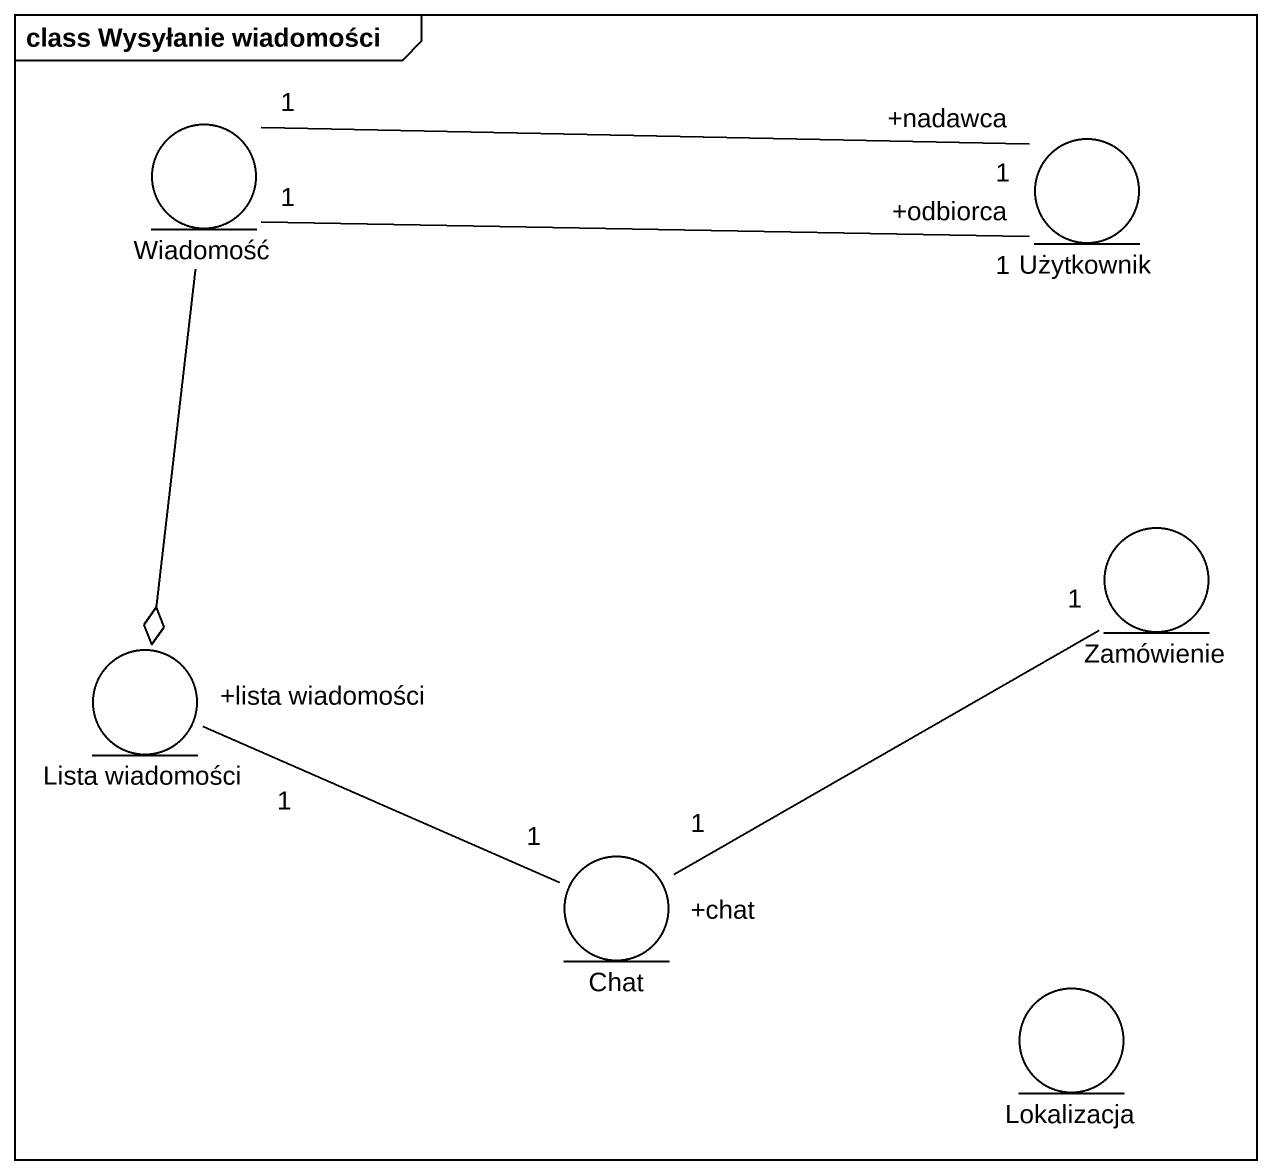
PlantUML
@startuml
mainframe class Wysyłanie wiadomości
entity Wiadomość
entity Użytkownik
entity Zamówienie
entity "Lista wiadomości" as Lista_wiadomości
entity Chat
entity Lokalizacja
Wiadomość --o Lista_wiadomości
Użytkownik "+nadawca\n1" -left- "1" Wiadomość
Użytkownik "+odbiorca\n1" -left- "1" Wiadomość
Lista_wiadomości "+lista wiadomości\n1" -right- "1" Chat
Chat "+chat\n1" -right- "1" Zamówienie
@enduml
